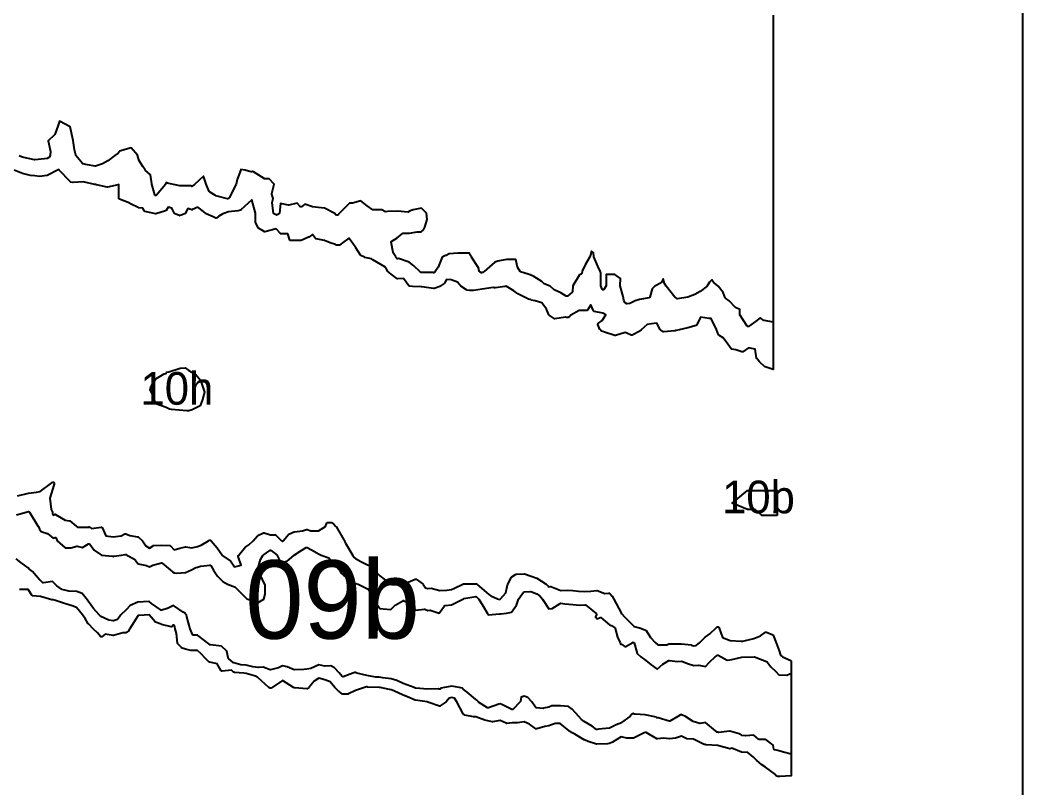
# Model space of a CAD drawing. Header units: millimetres. Extents: x 0 to 500, y 0 to 700.
# Drawn here: x 423.2 to 500, y 314.1 to 372.9 of the extents above; entities that cross this region are included whole.
import ezdxf
from ezdxf.enums import TextEntityAlignment as Align

# ---------------------------------------------------------------- set-up
doc = ezdxf.new("R2010")
doc.units = ezdxf.units.MM
for name, color, linetype in [('CORTE', 1, 'Continuous'), ('GRABADO', 5, 'Continuous'), ('HOJA', 8, 'Continuous')]:
    doc.layers.add(name, color=color, linetype=linetype)

msp = doc.modelspace()

# ---------------------------------------------------------------- linework, layer by layer
at = {"layer": 'CORTE'}
for points in [[(480.871, 373.231), (480.871, 346.163), (480.259, 346.367), (480.251, 346.37), (480.241, 346.376), (480.238, 346.378), (480.234, 346.381), (479.816, 346.767), (479.601, 347.005), (479.598, 347.008), (479.592, 347.016), (479.586, 347.029), (479.583, 347.04), (479.488, 347.726), (478.96, 347.832), (478.533, 347.533), (478.529, 347.531), (478.522, 347.527), (478.513, 347.524), (478.508, 347.523), (478.5, 347.521), (478.492, 347.521), (478.485, 347.521), (478.475, 347.523), (478.47, 347.524), (477.998, 347.677), (477.701, 347.732), (477.696, 347.733), (477.69, 347.735), (477.682, 347.738), (477.673, 347.743), (477.664, 347.75), (477.657, 347.758), (477.391, 348.122), (477.039, 348.606), (476.708, 348.805), (476.702, 348.809), (476.696, 348.814), (476.693, 348.817), (476.689, 348.821), (476.685, 348.827), (476.682, 348.832), (476.68, 348.838), (476.509, 349.248), (476.116, 350.072), (475.96, 350.072), (475.954, 350.072), (475.95, 350.073), (475.282, 350.187), (475.016, 349.595), (475.013, 349.588), (475.006, 349.578), (475.001, 349.572), (474.992, 349.564), (474.98, 349.558), (474.974, 349.555), (474.971, 349.554), (474.332, 349.363), (474.33, 349.362), (473.649, 349.209), (473.649, 349.208), (473.438, 349.164), (473.409, 349.155), (473.406, 349.154), (473.346, 349.14), (473.341, 349.139), (472.463, 349.064), (472.457, 349.064), (472.451, 349.065), (472.445, 349.065), (472.436, 349.068), (472.43, 349.07), (472.425, 349.072), (472.42, 349.075), (472.416, 349.078), (472.233, 349.219), (472.224, 349.225), (472.215, 349.238), (471.939, 349.734), (471.543, 349.678), (471.211, 349.631), (470.745, 349.224), (470.657, 349.13), (470.648, 349.123), (470.642, 349.119), (470.051, 348.805), (470.046, 348.802), (470.039, 348.8), (470.032, 348.798), (470.027, 348.797), (470.021, 348.797), (470.012, 348.797), (470.003, 348.798), (469.997, 348.8), (469.993, 348.801), (469.988, 348.803), (469.654, 348.967), (469.512, 348.998), (468.771, 348.788), (468.768, 348.788), (468.761, 348.786), (468.751, 348.786), (468.743, 348.787), (468.738, 348.788), (468.734, 348.789), (467.948, 349.038), (467.947, 349.038), (467.804, 349.087), (467.722, 349.11), (467.713, 349.114), (467.707, 349.117), (467.701, 349.121), (467.693, 349.128), (467.69, 349.131), (467.602, 349.232), (467.599, 349.236), (467.596, 349.241), (467.593, 349.248), (467.44, 349.633), (467.438, 349.638), (467.436, 349.645), (467.436, 349.657), (467.436, 349.67), (467.44, 349.685), (467.448, 349.698), (467.453, 349.705), (467.458, 349.711), (467.465, 349.717), (467.468, 349.719), (467.772, 349.927), (468.052, 350.36), (467.802, 350.483), (467.144, 350.626), (467.137, 350.627), (467.127, 350.632), (467.121, 350.635), (467.116, 350.638), (467.114, 350.639), (467.106, 350.646), (467.097, 350.657), (467.092, 350.665), (466.889, 351.125), (466.643, 350.732), (466.638, 350.725), (466.628, 350.715), (466.616, 350.707), (466.603, 350.702), (466.596, 350.7), (466.59, 350.699), (466.582, 350.699), (465.994, 350.699), (465.35, 350.331), (465.221, 350.19), (465.213, 350.183), (465.207, 350.179), (465.201, 350.176), (465.193, 350.173), (465.186, 350.171), (465.181, 350.17), (465.055, 350.154), (465.05, 350.154), (465.045, 350.154), (465.036, 350.154), (465.023, 350.158), (464.939, 350.195), (464.131, 350.065), (464.125, 350.065), (464.119, 350.065), (464.114, 350.065), (464.104, 350.066), (464.093, 350.07), (464.084, 350.074), (464.079, 350.077), (463.708, 350.33), (463.703, 350.334), (463.695, 350.341), (463.69, 350.349), (463.687, 350.354), (463.685, 350.359), (463.495, 350.791), (463.149, 351.275), (462.635, 351.429), (462.309, 351.498), (462.304, 351.499), (462.296, 351.502), (462.239, 351.531), (462.126, 351.57), (462.121, 351.572), (461.305, 351.976), (461.3, 351.979), (461.001, 352.19), (460.402, 352.55), (460.395, 352.554), (460.394, 352.555), (460.316, 352.54), (460.314, 352.539), (459.579, 352.441), (459.576, 352.441), (459.494, 352.436), (459.489, 352.435), (459.481, 352.436), (459.413, 352.445), (458.574, 352.319), (457.913, 352.22), (457.907, 352.219), (457.901, 352.219), (457.632, 352.231), (457.629, 352.231), (457.392, 352.261), (457.388, 352.262), (457.383, 352.263), (457.378, 352.265), (457.37, 352.269), (457.365, 352.272), (456.939, 352.553), (456.933, 352.558), (456.929, 352.562), (456.927, 352.564), (456.667, 352.877), (456.182, 353.035), (455.826, 353.068), (455.674, 352.786), (455.672, 352.783), (455.667, 352.777), (455.658, 352.767), (455.652, 352.762), (455.341, 352.549), (455.336, 352.546), (455.331, 352.544), (454.879, 352.385), (454.875, 352.384), (454.868, 352.383), (454.86, 352.382), (454.855, 352.382), (454.85, 352.383), (453.948, 352.514), (453.934, 352.513), (453.927, 352.513), (453.922, 352.514), (453.906, 352.516), (453.231, 352.538), (452.996, 352.56), (452.991, 352.561), (452.983, 352.562), (452.976, 352.565), (452.971, 352.567), (452.965, 352.571), (452.958, 352.576), (452.95, 352.583), (452.946, 352.588), (452.546, 353.142), (452.08, 353.123), (452.074, 353.123), (452.066, 353.124), (452.06, 353.125), (452.053, 353.127), (452.045, 353.13), (452.04, 353.133), (452.035, 353.136), (451.361, 353.666), (451.355, 353.671), (451.35, 353.677), (451.346, 353.682), (451.242, 353.864), (451.103, 354.031), (450.507, 354.389), (450.186, 354.568), (450.183, 354.571), (450.179, 354.574), (450.093, 354.649), (449.569, 354.764), (449.563, 354.766), (449.558, 354.768), (449.264, 354.909), (449.261, 354.91), (449.255, 354.914), (449.247, 354.921), (449.24, 354.929), (449.237, 354.934), (448.884, 355.485), (448.615, 355.905), (448.357, 356.239), (447.857, 355.888), (447.642, 355.708), (447.639, 355.706), (447.635, 355.704), (447.626, 355.699), (447.612, 355.694), (447.604, 355.693), (447.599, 355.693), (447.444, 355.693), (447.438, 355.693), (447.433, 355.694), (447.426, 355.696), (447.418, 355.698), (447.414, 355.7), (447.41, 355.703), (447.318, 355.761), (446.916, 355.876), (446.913, 355.877), (446.908, 355.879), (446.498, 356.068), (445.839, 356.19), (445.835, 356.191), (445.829, 356.193), (445.819, 356.198), (445.809, 356.204), (445.804, 356.209), (445.799, 356.214), (445.576, 356.52), (445.276, 356.314), (445.271, 356.311), (444.697, 356.052), (444.692, 356.05), (444.682, 356.047), (444.675, 356.047), (444.671, 356.046), (443.882, 356.046), (443.878, 356.047), (443.873, 356.047), (443.864, 356.049), (443.855, 356.053), (443.849, 356.055), (443.843, 356.059), (443.836, 356.065), (443.828, 356.073), (443.817, 356.09), (443.684, 356.566), (443.161, 356.566), (443.156, 356.566), (443.15, 356.567), (443.14, 356.569), (443.132, 356.573), (443.128, 356.575), (443.123, 356.578), (443.117, 356.583), (443.112, 356.587), (442.77, 356.942), (441.906, 356.728), (441.899, 356.726), (441.891, 356.726), (441.885, 356.726), (441.878, 356.726), (441.867, 356.728), (441.857, 356.733), (441.851, 356.736), (441.43, 356.997), (441.425, 357.001), (441.419, 357.006), (441.415, 357.011), (441.408, 357.019), (441.215, 357.406), (441.211, 357.412), (441.209, 357.421), (441.207, 357.427), (441.206, 357.437), (441.206, 358.161), (440.928, 359.162), (440.085, 358.404), (440.08, 358.4), (440.073, 358.395), (440.066, 358.392), (440.061, 358.39), (439.872, 358.324), (439.865, 358.322), (439.858, 358.321), (439.126, 358.26), (438.704, 358.103), (438.385, 357.921), (438.231, 357.783), (438.227, 357.78), (438.222, 357.777), (438.216, 357.773), (438.208, 357.77), (438.202, 357.768), (438.196, 357.767), (438.187, 357.766), (438.181, 357.766), (438.174, 357.766), (438.166, 357.768), (438.159, 357.77), (438.154, 357.772), (437.952, 357.863), (437.416, 358.104), (437.412, 358.106), (437.408, 358.109), (437.402, 358.113), (437.209, 358.286), (436.768, 358.618), (436.366, 358.421), (436.36, 358.417), (436.343, 358.413), (436.331, 358.412), (436.32, 358.413), (436.31, 358.415), (436.007, 358.514), (435.817, 358.134), (435.811, 358.125), (435.803, 358.117), (435.799, 358.113), (435.794, 358.109), (435.789, 358.106), (435.783, 358.103), (435.433, 357.963), (435.428, 357.961), (435.419, 357.959), (435.411, 357.957), (435.404, 357.957), (435.398, 357.957), (435.39, 357.959), (435.382, 357.96), (435.378, 357.962), (435.027, 358.102), (435.019, 358.106), (435.013, 358.111), (435.01, 358.113), (435.005, 358.117), (434.999, 358.123), (434.994, 358.131), (434.99, 358.136), (434.788, 358.542), (434.511, 358.618), (434.346, 358.36), (434.343, 358.356), (434.339, 358.351), (434.332, 358.344), (434.325, 358.34), (434.32, 358.337), (434.316, 358.335), (434.31, 358.332), (433.573, 358.111), (433.568, 358.109), (433.558, 358.108), (433.551, 358.108), (433.544, 358.108), (433.538, 358.109), (432.749, 358.267), (432.745, 358.268), (432.738, 358.27), (432.73, 358.274), (432.722, 358.279), (432.715, 358.284), (432.714, 358.286), (432.707, 358.292), (432.703, 358.3), (432.701, 358.302), (432.578, 358.53), (432.222, 358.569), (432.218, 358.57), (432.209, 358.572), (432.2, 358.575), (431.664, 358.84), (431.454, 358.959), (430.781, 359.214), (430.774, 359.218), (430.769, 359.221), (430.76, 359.227), (430.752, 359.236), (430.749, 359.24), (430.746, 359.246), (430.743, 359.251), (430.74, 359.26), (430.737, 359.269), (430.736, 359.278), (430.736, 360.33), (430.735, 360.333), (430.671, 360.321), (429.86, 360.144), (429.855, 360.143), (429.846, 360.142), (429.837, 360.143), (429.832, 360.144), (429.021, 360.321), (428.939, 360.336), (428.935, 360.335), (428.927, 360.334), (428.923, 360.333), (428.914, 360.333), (428.908, 360.334), (428.891, 360.337), (427.987, 360.544), (427.219, 360.5), (427.215, 360.5), (427.21, 360.5), (427.055, 360.521), (427.051, 360.522), (427.045, 360.523), (427.034, 360.527), (427.023, 360.534), (427.018, 360.538), (427.014, 360.542), (426.159, 361.454), (426.154, 361.459), (426.148, 361.469), (426.145, 361.474), (426.143, 361.478), (426.14, 361.485), (426.139, 361.484), (426.133, 361.482), (426.028, 361.438), (425.245, 361.042), (425.24, 361.04), (425.232, 361.038), (425.224, 361.037), (424.683, 360.968), (424.674, 360.967), (424.28, 361.009), (423.954, 361.043), (423.949, 361.043), (423.34, 361.182), (423.335, 361.184), (422.706, 361.436)], [(422.961, 336.493), (423.799, 336.694), (423.802, 336.695), (424.414, 336.783), (424.712, 336.843), (425.588, 337.5), (425.606, 337.516), (425.609, 337.519), (425.629, 337.533), (425.638, 337.538), (425.647, 337.541), (425.653, 337.543), (425.662, 337.544), (425.67, 337.545), (425.678, 337.544), (425.684, 337.543), (425.707, 337.538), (425.711, 337.537), (425.717, 337.535), (425.724, 337.531), (425.735, 337.525), (425.742, 337.518), (425.749, 337.511), (425.756, 337.498), (425.76, 337.489), (425.761, 337.484), (425.768, 337.457), (425.769, 337.453), (425.769, 337.447), (425.769, 337.437), (425.768, 337.429), (425.763, 337.403), (425.743, 337.308), (425.743, 337.305), (425.451, 336.324), (425.554, 335.464), (425.638, 335.242), (425.639, 335.239), (425.64, 335.233), (425.641, 335.227), (425.648, 335.126), (425.702, 335.018), (425.811, 335.076), (425.82, 335.081), (425.829, 335.083), (425.836, 335.084), (425.843, 335.084), (425.848, 335.084), (425.856, 335.083), (425.864, 335.082), (425.871, 335.079), (425.877, 335.076), (425.881, 335.074), (426.621, 334.63), (426.945, 334.585), (426.95, 334.585), (426.955, 334.583), (426.962, 334.581), (426.97, 334.576), (426.978, 334.571), (427.458, 334.164), (427.55, 334.087), (428.356, 334.087), (428.426, 334.111), (428.43, 334.113), (428.438, 334.114), (428.446, 334.115), (428.453, 334.115), (428.461, 334.114), (428.468, 334.112), (428.476, 334.11), (428.484, 334.106), (428.49, 334.102), (428.494, 334.099), (428.638, 333.984), (429.363, 334.109), (429.369, 334.11), (429.378, 334.11), (429.384, 334.11), (429.391, 334.108), (429.399, 334.106), (429.408, 334.103), (429.416, 334.098), (429.423, 334.093), (429.433, 334.084), (429.441, 334.071), (429.729, 333.428), (430.301, 333.352), (430.902, 333.432), (431.191, 333.581), (431.197, 333.584), (431.207, 333.587), (431.215, 333.589), (431.223, 333.59), (431.227, 333.59), (431.235, 333.59), (431.243, 333.589), (431.249, 333.587), (431.254, 333.585), (431.567, 333.451), (432.167, 333.367), (432.172, 333.366), (432.18, 333.363), (432.188, 333.36), (432.193, 333.357), (432.197, 333.354), (432.202, 333.351), (432.53, 333.05), (432.535, 333.045), (432.538, 333.04), (432.806, 332.66), (433.078, 332.497), (433.349, 332.68), (433.355, 332.685), (433.366, 332.69), (433.37, 332.691), (433.376, 332.693), (433.384, 332.694), (433.389, 332.695), (434.005, 332.725), (434.008, 332.725), (434.625, 332.695), (434.63, 332.694), (434.638, 332.693), (434.644, 332.691), (434.651, 332.688), (434.657, 332.685), (434.666, 332.68), (434.674, 332.672), (434.958, 332.357), (435.402, 332.481), (435.841, 332.602), (435.847, 332.603), (435.853, 332.604), (435.859, 332.604), (435.864, 332.604), (435.87, 332.604), (436.325, 332.52), (436.764, 332.607), (437.04, 332.718), (437.609, 333.059), (437.67, 333.101), (437.675, 333.104), (437.681, 333.107), (437.688, 333.11), (437.698, 333.113), (437.705, 333.113), (437.709, 333.114), (437.717, 333.114), (437.725, 333.113), (437.731, 333.111), (437.741, 333.108), (437.751, 333.103), (437.755, 333.1), (437.763, 333.095), (437.771, 333.085), (437.803, 333.042), (438.25, 332.505), (438.672, 331.931), (438.674, 331.929), (438.693, 331.899), (439.263, 331.531), (439.267, 331.527), (439.27, 331.525), (439.277, 331.518), (439.597, 331.049), (440.097, 331.183), (439.876, 331.863), (439.875, 331.87), (439.873, 331.879), (439.873, 331.889), (439.875, 331.902), (439.88, 331.916), (439.886, 331.926), (439.89, 331.931), (440.435, 332.585), (440.437, 332.587), (440.444, 332.594), (440.452, 332.599), (440.701, 332.749), (441.013, 333.048), (441.363, 333.436), (441.371, 333.444), (441.379, 333.449), (441.383, 333.451), (441.824, 333.655), (441.835, 333.659), (441.844, 333.66), (441.851, 333.66), (441.858, 333.66), (441.866, 333.659), (441.873, 333.657), (442.355, 333.513), (442.713, 333.513), (442.719, 333.513), (442.727, 333.511), (442.734, 333.51), (442.743, 333.507), (442.751, 333.502), (442.754, 333.5), (442.758, 333.497), (442.764, 333.492), (443.196, 333.053), (443.266, 333.004), (443.321, 333.049), (443.726, 333.535), (443.73, 333.541), (443.74, 333.549), (443.748, 333.555), (443.754, 333.558), (444.168, 333.74), (444.171, 333.742), (444.179, 333.744), (444.186, 333.745), (444.808, 333.824), (445.1, 333.926), (445.106, 333.928), (445.112, 333.929), (445.119, 333.93), (445.127, 333.93), (445.134, 333.929), (445.14, 333.928), (445.146, 333.926), (445.433, 333.826), (446.027, 333.826), (446.552, 334.159), (446.675, 334.424), (446.68, 334.433), (446.684, 334.438), (446.689, 334.443), (446.695, 334.448), (446.701, 334.453), (446.706, 334.455), (446.71, 334.457), (446.72, 334.461), (446.728, 334.463), (446.734, 334.464), (446.74, 334.464), (446.977, 334.464), (446.983, 334.464), (446.992, 334.462), (446.998, 334.46), (447.005, 334.458), (447.012, 334.455), (447.016, 334.452), (447.168, 334.348), (447.173, 334.344), (447.357, 334.16), (447.361, 334.156), (447.367, 334.148), (447.958, 333.134), (447.992, 333.111), (447.996, 333.108), (448.003, 333.102), (448.01, 333.092), (448.013, 333.088), (448.017, 333.079), (448.02, 333.07), (448.021, 333.065), (448.023, 333.055), (448.023, 333.05), (448.023, 333.014), (448.093, 332.882), (448.663, 331.924), (448.756, 331.781), (448.87, 331.69), (449.264, 331.47), (449.781, 331.204), (450.022, 331.142), (450.027, 331.141), (450.034, 331.137), (450.042, 331.133), (450.048, 331.129), (450.053, 331.124), (450.06, 331.118), (450.279, 330.822), (450.73, 330.379), (451.063, 330.124), (451.587, 329.725), (451.625, 329.706), (452.496, 329.706), (452.512, 329.712), (452.519, 329.713), (452.524, 329.714), (452.53, 329.715), (452.534, 329.715), (452.534, 329.715), (452.537, 329.717), (452.543, 329.722), (452.551, 329.727), (453.43, 330.111), (453.436, 330.113), (453.446, 330.116), (453.453, 330.117), (453.46, 330.117), (453.467, 330.117), (453.475, 330.116), (453.483, 330.113), (453.49, 330.111), (453.496, 330.108), (453.501, 330.105), (454.043, 329.72), (454.051, 329.714), (454.058, 329.705), (454.216, 329.46), (454.396, 329.4), (454.65, 329.417), (454.656, 329.417), (454.662, 329.416), (454.668, 329.415), (455.32, 329.252), (455.853, 329.279), (456.219, 329.314), (456.457, 329.428), (457.08, 329.727), (457.127, 329.755), (457.133, 329.759), (457.143, 329.762), (457.148, 329.764), (457.157, 329.766), (457.164, 329.766), (458.068, 329.766), (458.074, 329.766), (458.08, 329.765), (458.101, 329.76), (458.118, 329.76), (458.122, 329.759), (458.133, 329.757), (458.145, 329.752), (458.151, 329.749), (458.156, 329.745), (458.162, 329.741), (458.188, 329.716), (459.065, 328.945), (459.23, 328.826), (459.743, 328.62), (459.928, 328.569), (459.972, 328.604), (460.39, 329.078), (460.514, 329.674), (460.515, 329.677), (460.518, 329.689), (460.806, 330.257), (460.81, 330.263), (460.816, 330.272), (460.825, 330.279), (460.829, 330.282), (461.131, 330.474), (461.136, 330.477), (461.146, 330.482), (461.153, 330.484), (461.16, 330.485), (461.166, 330.486), (461.795, 330.516), (461.801, 330.516), (461.808, 330.515), (461.815, 330.514), (461.819, 330.513), (462.329, 330.341), (462.749, 330.2), (462.752, 330.199), (462.758, 330.196), (462.764, 330.193), (463.463, 329.723), (463.464, 329.722), (463.608, 329.617), (463.611, 329.615), (463.617, 329.61), (463.68, 329.538), (463.796, 329.553), (463.8, 329.553), (463.806, 329.553), (463.816, 329.552), (463.823, 329.55), (463.827, 329.549), (464.589, 329.254), (465.118, 329.274), (465.122, 329.274), (465.509, 329.241), (465.953, 329.203), (466.429, 329.162), (466.904, 329.203), (467.348, 329.258), (467.353, 329.258), (467.361, 329.258), (467.369, 329.257), (467.377, 329.255), (467.382, 329.254), (467.972, 329.009), (468.274, 329.052), (468.279, 329.052), (468.286, 329.052), (468.292, 329.051), (468.301, 329.05), (468.308, 329.047), (468.314, 329.045), (468.322, 329.04), (468.326, 329.038), (468.332, 329.033), (468.338, 329.027), (468.522, 328.819), (468.524, 328.816), (468.529, 328.81), (468.651, 328.585), (469.212, 327.549), (469.215, 327.544), (469.222, 327.526), (469.225, 327.49), (469.226, 327.489), (469.229, 327.488), (469.233, 327.486), (469.251, 327.474), (469.256, 327.47), (469.261, 327.465), (469.473, 327.237), (470.183, 326.527), (470.241, 326.486), (470.628, 326.399), (470.634, 326.397), (471.09, 326.215), (471.095, 326.213), (471.102, 326.208), (471.109, 326.203), (471.118, 326.194), (471.123, 326.188), (471.454, 325.659), (471.813, 325.267), (472.016, 325.08), (472.72, 325.08), (472.878, 325.162), (472.883, 325.164), (472.892, 325.168), (472.901, 325.17), (472.909, 325.171), (472.913, 325.171), (472.918, 325.171), (473.026, 325.159), (473.841, 325.159), (473.845, 325.159), (474.597, 325.073), (474.603, 325.072), (474.609, 325.071), (474.776, 325.015), (474.953, 325.027), (475.231, 325.27), (475.641, 325.663), (475.645, 325.667), (476.018, 325.936), (476.494, 326.379), (476.567, 326.455), (476.57, 326.458), (476.574, 326.461), (476.581, 326.466), (476.589, 326.47), (476.595, 326.472), (476.603, 326.475), (476.61, 326.476), (476.615, 326.476), (476.623, 326.476), (476.632, 326.475), (476.64, 326.473), (476.644, 326.472), (476.65, 326.47), (476.659, 326.465), (476.666, 326.459), (476.671, 326.455), (476.679, 326.447), (476.687, 326.433), (476.716, 326.352), (476.993, 325.651), (477.562, 325.423), (478.404, 325.375), (478.472, 325.371), (478.532, 325.375), (479.376, 325.577), (479.881, 325.771), (480.284, 326.048), (480.289, 326.05), (480.294, 326.053), (480.302, 326.056), (480.308, 326.058), (480.315, 326.059), (480.324, 326.059), (480.33, 326.059), (480.339, 326.058), (480.347, 326.056), (480.351, 326.054), (480.837, 325.86), (480.846, 325.855), (480.859, 325.845), (480.868, 325.833), (480.873, 325.824), (481.1, 325.251), (481.101, 325.249), (481.316, 324.636), (481.316, 324.636), (481.432, 324.289), (481.589, 324.167), (482.21, 323.874), (482.212, 323.873), (482.221, 323.868), (482.231, 323.859), (482.237, 323.852), (482.242, 323.844), (482.247, 323.834), (482.251, 323.821), (482.252, 323.811), (482.252, 323.807), (482.252, 321.169), (482.252, 318.169), (482.252, 315.663), (482.252, 315.053), (481.365, 315), (481.249, 315), (481.243, 315), (481.234, 315.002), (481.227, 315.004), (481.137, 315.035), (481.131, 315.037), (481.119, 315.043), (481.109, 315.053), (481.105, 315.058), (481.029, 315.156), (480.282, 315.726), (479.99, 315.901), (479.984, 315.905), (479.584, 316.259), (479.583, 316.259), (479.348, 316.479), (478.934, 316.837), (478.466, 316.856), (478.461, 316.857), (478.452, 316.858), (478.445, 316.861), (477.703, 317.158), (477.56, 317.127), (477.553, 317.126), (477.545, 317.126), (477.537, 317.126), (477.531, 317.127), (477.365, 317.162), (477.362, 317.163), (476.707, 317.36), (476.611, 317.376), (475.735, 317.414), (475.73, 317.414), (475.722, 317.416), (475.715, 317.418), (475.71, 317.42), (475.705, 317.422), (475.696, 317.427), (475.687, 317.435), (475.68, 317.442), (475.663, 317.467), (475.638, 317.457), (475.634, 317.456), (475.626, 317.454), (475.617, 317.453), (475.611, 317.453), (475.603, 317.454), (475.595, 317.455), (475.589, 317.457), (475.583, 317.459), (474.748, 317.853), (474.266, 317.874), (474.259, 317.874), (474.253, 317.876), (474.248, 317.877), (474.24, 317.879), (474.235, 317.882), (473.834, 318.099), (473.387, 317.938), (473.384, 317.937), (473.374, 317.934), (473.368, 317.934), (472.92, 317.889), (472.913, 317.888), (472.907, 317.889), (472.467, 317.933), (471.994, 317.874), (471.99, 317.874), (471.984, 317.874), (471.977, 317.874), (471.969, 317.876), (471.96, 317.879), (471.956, 317.88), (471.952, 317.882), (471.131, 318.358), (471.066, 318.367), (470.978, 318.342), (470.167, 317.944), (470.162, 317.942), (470.155, 317.94), (470.147, 317.938), (470.139, 317.937), (470.136, 317.937), (469.651, 317.937), (469.645, 317.937), (469.638, 317.938), (469.22, 318.031), (468.546, 317.641), (468.313, 317.525), (468.31, 317.523), (468.304, 317.521), (468.296, 317.519), (468.29, 317.518), (468.165, 317.506), (468.163, 317.506), (467.357, 317.467), (467.353, 317.467), (467.345, 317.467), (467.336, 317.469), (467.332, 317.471), (466.677, 317.691), (466.399, 317.802), (466.393, 317.805), (465.662, 318.244), (465.47, 318.349), (465.392, 318.382), (465.388, 318.385), (465.383, 318.387), (465.244, 318.484), (465.241, 318.486), (464.549, 319.057), (464.153, 319.057), (463.674, 318.882), (463.668, 318.88), (463.663, 318.879), (463.365, 318.832), (462.742, 318.655), (462.736, 318.653), (462.729, 318.652), (462.723, 318.652), (462.715, 318.653), (462.708, 318.654), (462.701, 318.656), (462.693, 318.659), (462.689, 318.661), (462.685, 318.663), (462.194, 318.999), (461.787, 319.183), (461.279, 319.107), (461.273, 319.106), (460.874, 319.106), (460.447, 319.068), (460.441, 319.068), (460.434, 319.068), (460.427, 319.069), (460.419, 319.072), (460.413, 319.074), (459.935, 319.297), (459.364, 319.183), (459.357, 319.182), (459.35, 319.182), (459.342, 319.182), (459.336, 319.183), (459.001, 319.26), (458.775, 319.313), (458.771, 319.314), (458.074, 319.558), (457.914, 319.582), (457.913, 319.582), (457.246, 319.696), (457.241, 319.697), (457.231, 319.7), (457.224, 319.704), (457.217, 319.708), (457.212, 319.712), (457.115, 319.795), (457.107, 319.803), (457.101, 319.812), (456.614, 320.731), (456.447, 321.006), (456.239, 321.044), (456.027, 321.005), (455.815, 320.722), (455.81, 320.716), (455.802, 320.709), (455.799, 320.707), (455.353, 320.401), (455.347, 320.398), (455.339, 320.394), (455.33, 320.391), (455.323, 320.39), (455.316, 320.39), (455.307, 320.39), (455.3, 320.391), (455.296, 320.391), (455.291, 320.393), (454.402, 320.698), (454.399, 320.699), (454.393, 320.701), (454.379, 320.71), (454.362, 320.712), (454.36, 320.712), (453.448, 320.853), (453.44, 320.855), (453.432, 320.858), (452.847, 321.107), (452.509, 321.234), (452.506, 321.235), (451.788, 321.558), (451.587, 321.638), (451.473, 321.657), (451.471, 321.657), (450.751, 321.806), (450.674, 321.819), (449.789, 321.848), (449.783, 321.848), (449.742, 321.856), (449.74, 321.856), (449.708, 321.864), (449.559, 321.81), (449.558, 321.81), (448.857, 321.58), (448.337, 321.325), (448.332, 321.323), (448.326, 321.321), (448.317, 321.319), (448.311, 321.319), (447.903, 321.302), (447.898, 321.302), (447.89, 321.303), (447.882, 321.305), (447.877, 321.307), (447.871, 321.309), (447.861, 321.314), (447.599, 321.513), (447.596, 321.516), (447.276, 321.828), (446.93, 322.243), (446.518, 322.401), (446.06, 322.544), (445.691, 322.314), (445.314, 321.835), (445.309, 321.828), (445.3, 321.82), (445.165, 321.723), (445.161, 321.72), (445.153, 321.716), (445.141, 321.712), (445.131, 321.711), (445.126, 321.71), (445.12, 321.71), (444.206, 321.783), (444.201, 321.784), (444.183, 321.788), (444.181, 321.788), (444.166, 321.792), (444.159, 321.794), (444.152, 321.797), (444.149, 321.798), (444.123, 321.813), (444.121, 321.814), (443.272, 322.344), (442.486, 321.816), (442.419, 321.775), (442.414, 321.772), (442.403, 321.768), (442.398, 321.766), (442.391, 321.764), (442.385, 321.764), (442.349, 321.76), (442.344, 321.76), (442.338, 321.76), (442.329, 321.762), (442.32, 321.764), (442.316, 321.766), (442.286, 321.777), (442.284, 321.779), (442.277, 321.782), (442.268, 321.789), (442.231, 321.824), (441.374, 322.587), (441.192, 322.686), (440.476, 322.9), (440.317, 322.916), (439.602, 322.972), (439.595, 322.973), (439.543, 322.987), (439.537, 322.989), (439.53, 322.993), (439.524, 322.996), (439.519, 323), (439.352, 323.14), (438.644, 323.064), (438.638, 323.063), (438.631, 323.064), (438.625, 323.064), (438.617, 323.066), (438.608, 323.069), (438.601, 323.073), (438.594, 323.078), (438.588, 323.082), (438.586, 323.085), (438.579, 323.092), (438.251, 323.628), (437.694, 323.75), (437.689, 323.751), (437.685, 323.752), (437.674, 323.757), (437.665, 323.764), (437.661, 323.767), (437.373, 324.05), (437.029, 324.404), (436.756, 324.657), (436.26, 324.657), (436.257, 324.657), (436.249, 324.657), (436.243, 324.659), (435.841, 324.763), (435.577, 324.83), (435.567, 324.834), (435.556, 324.84), (435.549, 324.846), (435.545, 324.85), (435.249, 325.165), (435.242, 325.175), (435.238, 325.184), (435.236, 325.189), (435.233, 325.199), (435.232, 325.205), (435.154, 325.957), (435.048, 326.307), (435.01, 326.474), (434.922, 326.615), (434.809, 326.491), (434.805, 326.486), (434.792, 326.476), (434.78, 326.471), (434.772, 326.468), (434.764, 326.467), (434.757, 326.466), (434.75, 326.466), (434.741, 326.467), (433.985, 326.655), (433.981, 326.656), (433.527, 326.825), (433.522, 326.827), (433.514, 326.832), (433.505, 326.838), (433.499, 326.845), (433.053, 327.379), (432.662, 327.363), (432.201, 327.334), (431.537, 326.288), (431.439, 326.112), (431.436, 326.108), (431.431, 326.1), (431.424, 326.094), (431.418, 326.089), (431.413, 326.086), (431.409, 326.083), (431.258, 326.011), (431.253, 326.009), (431.246, 326.006), (431.238, 326.005), (431.233, 326.004), (431.025, 325.994), (430.319, 325.803), (430.313, 325.802), (430.305, 325.801), (430.298, 325.801), (430.292, 325.802), (429.686, 325.895), (429.417, 325.705), (429.412, 325.702), (429.401, 325.696), (429.39, 325.693), (429.382, 325.692), (429.376, 325.692), (429.37, 325.692), (429.361, 325.693), (429.353, 325.695), (429.346, 325.698), (429.34, 325.7), (429.333, 325.705), (429.327, 325.709), (429.324, 325.712), (429.319, 325.716), (429.087, 325.995), (428.794, 326.273), (428.392, 326.699), (428.389, 326.702), (428.386, 326.706), (428.141, 327.104), (427.945, 327.392), (427.477, 327.953), (427.161, 328.074), (426.573, 328.258), (425.874, 328.477), (425.687, 328.523), (425.682, 328.525), (425.677, 328.527), (425.67, 328.53), (425.665, 328.534), (425.649, 328.545), (425.618, 328.542), (425.614, 328.542), (425.607, 328.542), (425.597, 328.543), (424.729, 328.778), (424.117, 328.85), (424.112, 328.851), (424.107, 328.852), (424.1, 328.854), (424.09, 328.859), (424.082, 328.865), (424.073, 328.873), (424.068, 328.88), (423.776, 329.323), (423.108, 329.323)]]:
    msp.add_lwpolyline(points, dxfattribs=at)
for points in [[(436.961, 343.384), (436.353, 343.098), (436.094, 343), (435.95, 343), (434.757, 343.109), (434.614, 343.134), (434.345, 343.276), (433.552, 343.54), (433.288, 344.333), (433.14, 344.615), (433.182, 344.84), (433.558, 345.471), (434.189, 345.847), (434.348, 345.877), (434.384, 345.965), (434.561, 346.005), (435.426, 346.282), (435.814, 346.312), (436.099, 346.109), (436.593, 345.812), (436.983, 345.37), (437.279, 344.451), (437.228, 344.251), (437.138, 343.888), (436.961, 343.384)], [(481.158, 335), (480.006, 335), (479.484, 335.439), (478.907, 335.439), (477.73, 335.927), (478.895, 336.898), (481.158, 336.898), (481.158, 335)]]:
    msp.add_lwpolyline(points, close=True, dxfattribs=at)
at = {"layer": 'GRABADO'}
for points in [[(480.871, 373.324), (480.871, 349.801), (480.186, 349.918), (480.181, 349.919), (480.174, 349.922), (480.167, 349.925), (480.161, 349.928), (480.157, 349.931), (479.871, 350.145), (479.517, 349.852), (478.984, 349.479), (478.98, 349.477), (478.976, 349.475), (478.968, 349.471), (478.958, 349.468), (478.951, 349.468), (478.944, 349.467), (478.936, 349.467), (478.929, 349.468), (478.922, 349.47), (478.916, 349.472), (478.909, 349.475), (478.9, 349.48), (478.89, 349.489), (478.883, 349.496), (478.314, 350.35), (478.311, 350.356), (478.309, 350.361), (478.307, 350.366), (478.304, 350.376), (478.303, 350.385), (478.303, 350.774), (477.985, 350.913), (477.981, 350.915), (477.973, 350.919), (477.964, 350.927), (477.489, 351.445), (477.21, 351.642), (477.206, 351.645), (477.199, 351.652), (477.192, 351.663), (477.189, 351.669), (477.025, 352.063), (476.652, 352.56), (476.331, 352.817), (476.328, 352.82), (476.324, 352.824), (476.156, 353.042), (475.977, 352.863), (475.814, 352.579), (475.81, 352.57), (475.797, 352.557), (475.28, 352.154), (475.275, 352.15), (474.861, 351.927), (474.856, 351.925), (474.336, 351.726), (474.331, 351.725), (474.325, 351.724), (473.532, 351.594), (473.527, 351.593), (473.521, 351.593), (473.512, 351.594), (473.506, 351.595), (473.501, 351.597), (473.495, 351.599), (473.488, 351.602), (473.483, 351.605), (473.341, 351.704), (473.337, 351.707), (473.329, 351.715), (473.326, 351.719), (472.672, 352.569), (472.545, 352.75), (472.54, 352.757), (472.536, 352.767), (472.438, 353.119), (472.3, 352.842), (472.297, 352.838), (472.291, 352.829), (472.281, 352.821), (472.276, 352.817), (472.272, 352.815), (471.791, 352.552), (471.599, 352.36), (471.409, 351.716), (471.407, 351.708), (471.399, 351.694), (471.393, 351.686), (471.39, 351.683), (471.385, 351.678), (471.377, 351.673), (471.37, 351.668), (471.365, 351.666), (471.358, 351.663), (471.35, 351.662), (470.623, 351.531), (470.291, 351.431), (469.885, 351.228), (469.881, 351.226), (469.871, 351.223), (469.863, 351.221), (469.859, 351.221), (469.683, 351.208), (469.677, 351.207), (469.67, 351.208), (469.664, 351.209), (469.658, 351.211), (469.651, 351.213), (469.646, 351.215), (469.518, 351.282), (469.512, 351.286), (469.502, 351.293), (469.498, 351.297), (469.494, 351.302), (469.49, 351.308), (469.486, 351.315), (469.415, 351.474), (469.411, 351.485), (469.41, 351.493), (469.381, 351.756), (469.137, 352.594), (469.135, 352.6), (469.134, 352.609), (469.134, 352.615), (469.157, 353.152), (468.729, 353.451), (468.067, 353.451), (468.067, 352.608), (468.066, 352.596), (468.061, 352.581), (467.891, 352.309), (467.886, 352.301), (467.878, 352.293), (467.874, 352.289), (467.87, 352.286), (467.864, 352.283), (467.858, 352.28), (467.85, 352.276), (467.841, 352.274), (467.835, 352.273), (467.829, 352.273), (467.821, 352.273), (467.81, 352.274), (467.8, 352.277), (467.792, 352.281), (467.782, 352.287), (467.776, 352.293), (467.767, 352.301), (467.761, 352.311), (467.758, 352.316), (467.651, 352.587), (467.648, 352.598), (467.647, 352.611), (467.647, 353.588), (467.614, 353.698), (467.429, 354.087), (467.428, 354.088), (467.127, 354.81), (467.126, 354.814), (467.124, 354.82), (467.085, 355.105), (466.939, 355.236), (466.86, 354.964), (466.86, 354.962), (466.81, 354.814), (466.808, 354.807), (466.458, 354.191), (466.239, 353.699), (466.191, 353.526), (466.187, 353.516), (466.182, 353.508), (466.177, 353.501), (466.172, 353.496), (466.169, 353.492), (466.161, 353.486), (466.027, 353.417), (465.519, 352.59), (465.5, 352.159), (465.5, 352.149), (465.494, 352.131), (465.487, 352.118), (465.481, 352.11), (465.477, 352.106), (465.473, 352.103), (465.092, 351.798), (465.087, 351.795), (465.083, 351.792), (465.077, 351.789), (465.067, 351.786), (465.06, 351.784), (465.053, 351.783), (465.045, 351.783), (465.037, 351.784), (465.028, 351.786), (465.017, 351.79), (465.01, 351.794), (464.593, 352.044), (464.088, 352.277), (464.083, 352.279), (464.075, 352.284), (464.07, 352.288), (463.789, 352.549), (463.326, 352.734), (463.32, 352.736), (463.308, 352.743), (463.301, 352.75), (463.146, 352.918), (462.525, 353.308), (462.242, 353.435), (462.101, 353.478), (461.515, 353.654), (461.51, 353.655), (461.502, 353.659), (461.497, 353.663), (461.494, 353.665), (461.483, 353.673), (461.476, 353.683), (461.277, 354.002), (461.272, 354.011), (461.269, 354.022), (461.156, 354.612), (460.424, 354.612), (459.76, 354.463), (459.527, 354.388), (458.711, 353.669), (458.659, 353.62), (458.654, 353.615), (458.644, 353.609), (458.638, 353.606), (458.633, 353.603), (458.625, 353.601), (458.619, 353.6), (458.575, 353.593), (458.517, 353.583), (458.512, 353.583), (458.505, 353.582), (458.496, 353.583), (458.489, 353.585), (458.484, 353.586), (458.478, 353.588), (458.471, 353.592), (458.466, 353.595), (458.365, 353.665), (458.361, 353.669), (458.355, 353.674), (458.351, 353.679), (458.347, 353.685), (458.34, 353.698), (458.338, 353.707), (458.28, 353.951), (457.739, 354.791), (457.737, 354.794), (457.67, 354.919), (457.669, 354.921), (457.589, 355.091), (456.714, 355.091), (456.027, 355.027), (455.819, 354.908), (455.815, 354.905), (455.807, 354.902), (455.801, 354.901), (455.795, 354.9), (455.789, 354.899), (455.697, 354.894), (455.514, 354.785), (455.192, 354.011), (455.189, 354.006), (455.187, 354.004), (454.975, 353.686), (454.957, 353.652), (454.954, 353.646), (454.947, 353.637), (454.939, 353.629), (454.898, 353.601), (454.895, 353.599), (454.888, 353.595), (454.88, 353.592), (454.873, 353.59), (454.865, 353.589), (454.859, 353.589), (454.853, 353.589), (454.845, 353.59), (454.838, 353.591), (454.806, 353.6), (453.929, 353.6), (453.923, 353.601), (453.917, 353.602), (453.911, 353.603), (453.904, 353.606), (453.898, 353.608), (453.893, 353.611), (453.814, 353.662), (453.812, 353.663), (453.807, 353.667), (453.327, 354.115), (452.969, 354.409), (452.147, 354.669), (452.085, 354.663), (452.079, 354.663), (452.072, 354.663), (452.065, 354.664), (452.054, 354.667), (452.047, 354.67), (452.045, 354.671), (452.041, 354.673), (452.034, 354.677), (452.027, 354.684), (452.022, 354.689), (452.017, 354.695), (451.983, 354.753), (451.952, 354.791), (451.949, 354.795), (451.75, 355.115), (451.744, 355.122), (451.74, 355.135), (451.738, 355.14), (451.606, 355.937), (451.605, 355.943), (451.605, 355.958), (451.609, 355.97), (451.61, 355.975), (451.614, 355.983), (451.622, 355.997), (451.63, 356.004), (451.636, 356.009), (451.644, 356.013), (452.035, 356.227), (452.464, 356.601), (452.469, 356.604), (452.475, 356.608), (452.48, 356.611), (452.486, 356.613), (452.494, 356.615), (452.502, 356.616), (452.508, 356.617), (452.998, 356.617), (453.581, 356.727), (453.588, 356.728), (453.904, 356.728), (454.072, 356.866), (454.18, 357.087), (454.348, 357.659), (454.308, 358.138), (453.907, 358.539), (453.288, 358.415), (453.041, 358.33), (452.934, 358.248), (452.927, 358.244), (452.918, 358.239), (452.909, 358.236), (452.902, 358.235), (452.897, 358.234), (452.892, 358.234), (452.885, 358.234), (452.077, 358.312), (451.306, 358.275), (451.156, 358.261), (451.15, 358.261), (451.143, 358.261), (451.132, 358.264), (451.122, 358.267), (451.117, 358.27), (450.878, 358.402), (450.224, 358.402), (450.217, 358.403), (450.21, 358.404), (450.204, 358.405), (450.198, 358.407), (450.19, 358.411), (450.184, 358.415), (449.753, 358.71), (449.282, 359.102), (448.63, 358.922), (448.625, 358.921), (448.622, 358.92), (448.406, 358.903), (447.597, 358.126), (447.571, 358.073), (447.568, 358.066), (447.562, 358.058), (447.558, 358.053), (447.553, 358.048), (447.549, 358.044), (447.488, 358.002), (447.483, 357.999), (447.477, 357.996), (447.471, 357.993), (447.464, 357.991), (447.456, 357.99), (447.448, 357.989), (447.44, 357.99), (447.433, 357.991), (447.426, 357.992), (447.42, 357.994), (447.349, 358.023), (447.346, 358.025), (447.338, 358.029), (447.33, 358.035), (447.325, 358.04), (447.265, 358.112), (446.497, 358.522), (445.994, 358.589), (445.584, 358.643), (445.577, 358.644), (444.977, 358.845), (444.711, 358.645), (444.707, 358.642), (444.701, 358.639), (444.693, 358.636), (444.687, 358.634), (444.679, 358.632), (444.67, 358.632), (444.664, 358.632), (444.654, 358.633), (444.642, 358.636), (444.632, 358.64), (444.627, 358.643), (444.618, 358.65), (444.612, 358.657), (444.4, 358.911), (443.758, 358.757), (443.752, 358.755), (443.744, 358.755), (443.739, 358.755), (443.731, 358.755), (443.725, 358.757), (443.12, 358.902), (443.032, 358.162), (443.031, 358.157), (443.028, 358.145), (443.022, 358.133), (443.015, 358.123), (443.008, 358.116), (443.004, 358.113), (443, 358.11), (442.855, 358.02), (442.85, 358.016), (442.842, 358.013), (442.836, 358.011), (442.827, 358.009), (442.82, 358.008), (442.814, 358.008), (442.806, 358.008), (442.801, 358.009), (442.792, 358.011), (442.782, 358.016), (442.614, 358.105), (442.61, 358.107), (442.601, 358.113), (442.594, 358.12), (442.588, 358.127), (442.583, 358.136), (442.578, 358.146), (442.576, 358.156), (442.466, 358.948), (442.466, 358.963), (442.468, 358.973), (442.554, 359.281), (442.449, 359.611), (442.446, 359.617), (442.444, 359.632), (442.444, 359.643), (442.446, 359.652), (442.626, 360.374), (442.246, 360.788), (441.886, 360.788), (441.881, 360.788), (441.877, 360.789), (441.869, 360.79), (441.859, 360.794), (441.852, 360.798), (441.036, 361.31), (440.959, 361.336), (440.884, 361.317), (440.879, 361.316), (440.87, 361.315), (440.861, 361.315), (440.852, 361.316), (440.847, 361.317), (440.414, 361.433), (440.073, 361.484), (440.066, 361.473), (439.804, 360.738), (439.71, 360.37), (439.707, 360.363), (439.174, 359.312), (439.169, 359.304), (439.16, 359.294), (439.15, 359.287), (439.145, 359.284), (439.141, 359.282), (439.098, 359.264), (439.09, 359.26), (439.081, 359.259), (439.08, 359.258), (439.074, 359.258), (439.063, 359.258), (439.056, 359.258), (439.052, 359.259), (438.163, 359.482), (438.158, 359.483), (438.149, 359.487), (438.143, 359.491), (437.686, 359.788), (437.682, 359.79), (437.677, 359.795), (437.67, 359.802), (437.664, 359.811), (437.661, 359.818), (437.413, 360.367), (437.411, 360.371), (437.221, 360.981), (436.535, 360.341), (436.533, 360.339), (436.527, 360.334), (436.431, 360.272), (436.381, 360.222), (436.377, 360.219), (436.374, 360.217), (436.368, 360.213), (436.359, 360.208), (436.352, 360.206), (436.346, 360.204), (436.338, 360.203), (436.331, 360.203), (436.324, 360.203), (436.315, 360.204), (436.306, 360.207), (436.301, 360.209), (436.295, 360.212), (436.245, 360.244), (435.402, 360.244), (435.397, 360.244), (435.392, 360.245), (435.033, 360.321), (434.555, 360.429), (434.463, 360.442), (434.458, 360.443), (434.453, 360.445), (434.448, 360.447), (434.349, 360.496), (434.304, 360.371), (434.301, 360.362), (434.293, 360.35), (433.607, 359.526), (433.602, 359.521), (433.594, 359.515), (433.585, 359.51), (433.573, 359.505), (433.563, 359.503), (433.558, 359.502), (433.551, 359.502), (433.542, 359.502), (433.535, 359.504), (433.528, 359.505), (433.52, 359.509), (433.514, 359.512), (433.502, 359.52), (433.493, 359.529), (433.489, 359.535), (433.482, 359.548), (433.251, 360.378), (433.25, 360.384), (433.166, 361.091), (432.748, 361.449), (432.743, 361.454), (432.736, 361.462), (432.563, 361.722), (432.562, 361.723), (432.262, 362.218), (432.26, 362.221), (432.255, 362.23), (432.254, 362.235), (432.151, 362.582), (431.671, 363.157), (431.203, 363.036), (430.813, 362.89), (430.668, 362.749), (430.664, 362.745), (430.409, 362.558), (429.894, 362.158), (429.89, 362.154), (429.479, 361.922), (429.476, 361.921), (429.47, 361.918), (428.941, 361.759), (428.935, 361.758), (428.927, 361.757), (428.92, 361.756), (428.912, 361.757), (428.908, 361.757), (428.336, 361.86), (427.981, 361.924), (427.973, 361.925), (427.961, 361.93), (427.949, 361.937), (427.94, 361.945), (427.936, 361.949), (427.444, 362.57), (427.437, 362.577), (427.43, 362.594), (427.331, 363.009), (427.229, 363.716), (426.999, 364.774), (426.998, 364.774), (426.185, 365.208), (426.063, 364.816), (425.817, 364.172), (425.814, 364.166), (425.809, 364.157), (425.803, 364.15), (425.799, 364.147), (425.306, 363.703), (425.49, 362.874), (425.492, 362.866), (425.492, 362.855), (425.455, 362.606), (425.454, 362.601), (425.411, 362.449), (425.409, 362.443), (425.402, 362.429), (425.396, 362.421), (425.391, 362.416), (425.384, 362.409), (425.377, 362.405), (425.374, 362.403), (425.369, 362.401), (425.24, 362.347), (425.236, 362.345), (425.231, 362.344), (425.225, 362.343), (425.039, 362.324), (424.294, 362.246), (424.288, 362.245), (424.279, 362.246), (424.273, 362.247), (423.451, 362.419), (423.343, 362.441), (423.338, 362.443), (423.268, 362.468), (423.266, 362.469), (423.086, 362.548)], [(422.879, 335.049), (423.797, 335.289), (423.802, 335.29), (423.809, 335.29), (423.818, 335.29), (423.824, 335.29), (423.831, 335.289), (423.843, 335.285), (423.852, 335.28), (423.857, 335.277), (423.865, 335.27), (423.869, 335.267), (423.873, 335.262), (423.879, 335.255), (424.557, 334.145), (424.56, 334.14), (424.645, 333.95), (424.788, 333.761), (425.237, 333.615), (425.241, 333.613), (425.25, 333.609), (425.257, 333.604), (425.688, 333.267), (425.85, 333.3), (425.856, 333.301), (425.861, 333.301), (425.867, 333.301), (425.874, 333.3), (425.883, 333.298), (425.891, 333.296), (425.898, 333.292), (425.903, 333.289), (425.91, 333.284), (425.917, 333.277), (425.922, 333.271), (425.929, 333.26), (425.933, 333.251), (425.996, 333.039), (426.623, 332.512), (427.046, 332.512), (427.504, 332.639), (427.508, 332.639), (427.516, 332.641), (427.524, 332.641), (427.531, 332.64), (427.537, 332.639), (427.953, 332.543), (428.411, 332.818), (428.416, 332.82), (428.423, 332.824), (428.431, 332.826), (428.438, 332.827), (428.445, 332.828), (428.452, 332.828), (428.459, 332.827), (428.466, 332.826), (428.476, 332.823), (428.483, 332.819), (428.486, 332.817), (428.491, 332.814), (428.5, 332.808), (428.507, 332.799), (428.839, 332.344), (429.399, 331.955), (430.247, 331.882), (430.251, 331.882), (430.258, 331.88), (430.266, 331.877), (430.273, 331.874), (430.279, 331.87), (430.287, 331.865), (430.305, 331.846), (430.318, 331.857), (430.323, 331.862), (430.332, 331.868), (430.339, 331.871), (430.345, 331.874), (430.35, 331.875), (430.356, 331.876), (430.925, 331.958), (431.217, 332.011), (431.222, 332.011), (431.227, 332.011), (431.235, 332.011), (431.244, 332.01), (431.249, 332.008), (431.255, 332.006), (431.262, 332.003), (431.267, 332), (431.345, 331.949), (431.929, 331.64), (431.933, 331.638), (431.943, 331.632), (431.949, 331.625), (431.953, 331.621), (432.197, 331.294), (432.836, 331.159), (432.842, 331.157), (432.847, 331.155), (433.078, 331.054), (433.331, 331.178), (433.336, 331.18), (433.339, 331.181), (433.988, 331.364), (433.993, 331.366), (434.001, 331.367), (434.008, 331.367), (434.014, 331.367), (434.021, 331.365), (434.031, 331.363), (434.039, 331.359), (434.043, 331.357), (434.047, 331.355), (434.053, 331.351), (434.669, 330.829), (434.845, 330.671), (434.96, 330.594), (435.17, 330.566), (435.839, 330.619), (436.299, 330.84), (436.627, 330.997), (436.631, 330.999), (436.634, 331), (436.638, 331.001), (436.764, 331.026), (436.985, 331.114), (436.992, 331.117), (437, 331.119), (437.003, 331.119), (437.707, 331.184), (437.712, 331.185), (437.718, 331.184), (437.728, 331.183), (437.734, 331.181), (437.741, 331.179), (437.747, 331.176), (437.756, 331.171), (437.766, 331.162), (437.773, 331.154), (437.99, 330.813), (438.294, 330.335), (438.684, 329.926), (439.058, 329.729), (439.465, 329.581), (439.592, 329.535), (439.596, 329.533), (439.604, 329.529), (439.61, 329.524), (439.614, 329.521), (440.53, 328.613), (441.408, 328.322), (441.849, 328.596), (441.93, 328.963), (441.93, 329.645), (441.736, 330.089), (441.355, 330.736), (441.353, 330.74), (441.349, 330.749), (441.347, 330.759), (441.346, 330.763), (441.345, 330.768), (441.345, 330.777), (441.347, 330.786), (441.348, 330.792), (441.589, 331.611), (441.591, 331.618), (441.595, 331.627), (441.751, 331.917), (441.754, 331.923), (441.764, 331.936), (441.772, 331.943), (441.774, 331.945), (442.303, 332.315), (442.305, 332.316), (442.311, 332.32), (442.321, 332.324), (442.328, 332.325), (442.336, 332.327), (442.343, 332.327), (442.35, 332.327), (442.356, 332.326), (442.365, 332.324), (442.373, 332.321), (442.38, 332.318), (442.388, 332.313), (442.85, 331.943), (442.855, 331.939), (442.862, 331.932), (442.868, 331.923), (443.029, 331.579), (443.285, 331.435), (443.63, 331.484), (444.147, 331.935), (444.156, 331.943), (444.16, 331.945), (444.744, 332.346), (444.746, 332.348), (445.088, 332.539), (445.094, 332.542), (445.1, 332.544), (445.108, 332.546), (445.117, 332.547), (445.123, 332.548), (445.129, 332.547), (445.138, 332.546), (445.145, 332.544), (445.152, 332.542), (445.158, 332.539), (445.494, 332.351), (446.084, 332.02), (446.223, 331.953), (446.823, 331.737), (446.828, 331.735), (446.836, 331.731), (446.841, 331.727), (446.844, 331.724), (446.852, 331.717), (447.034, 331.462), (447.617, 330.821), (447.62, 330.818), (447.624, 330.813), (447.626, 330.808), (447.752, 330.571), (447.945, 330.424), (448.694, 329.933), (448.697, 329.931), (448.87, 329.793), (448.896, 329.778), (449.067, 329.733), (449.071, 329.731), (449.076, 329.73), (449.789, 329.387), (449.791, 329.386), (449.8, 329.381), (449.814, 329.367), (449.82, 329.356), (450.067, 328.883), (450.247, 328.589), (450.724, 327.874), (450.969, 327.849), (451.579, 327.788), (451.936, 328.145), (451.94, 328.149), (451.948, 328.154), (451.952, 328.157), (452.499, 328.463), (452.504, 328.466), (452.511, 328.468), (452.516, 328.47), (452.524, 328.471), (452.531, 328.472), (452.537, 328.472), (452.545, 328.471), (452.553, 328.469), (452.56, 328.467), (452.565, 328.465), (453.139, 328.189), (453.142, 328.188), (453.15, 328.183), (453.159, 328.175), (453.163, 328.169), (453.494, 327.733), (454.132, 327.809), (454.136, 327.81), (454.142, 327.81), (454.151, 327.809), (454.159, 327.807), (454.163, 327.806), (454.397, 327.718), (454.565, 327.73), (454.569, 327.73), (454.574, 327.73), (454.581, 327.729), (454.587, 327.728), (455.283, 327.52), (455.681, 328.077), (455.684, 328.08), (455.69, 328.088), (455.7, 328.096), (455.708, 328.1), (455.715, 328.104), (455.723, 328.106), (455.728, 328.107), (455.732, 328.108), (456.218, 328.157), (457.129, 328.612), (457.136, 328.616), (457.141, 328.617), (457.148, 328.62), (457.157, 328.621), (457.16, 328.622), (457.163, 328.623), (458.082, 328.775), (458.088, 328.775), (458.094, 328.775), (458.1, 328.775), (458.109, 328.773), (458.116, 328.771), (458.122, 328.769), (458.128, 328.766), (458.131, 328.764), (458.14, 328.759), (458.292, 328.601), (458.295, 328.598), (458.299, 328.592), (458.638, 328.058), (458.639, 328.057), (458.971, 327.481), (459.051, 327.385), (459.894, 327.463), (459.932, 327.469), (459.939, 327.47), (459.947, 327.47), (459.952, 327.47), (459.985, 327.466), (460.424, 327.512), (460.826, 327.6), (461.192, 328.118), (461.347, 328.571), (461.349, 328.58), (461.357, 328.592), (461.736, 329.107), (461.738, 329.111), (461.746, 329.118), (461.751, 329.123), (461.758, 329.127), (461.765, 329.131), (461.772, 329.134), (461.778, 329.136), (461.782, 329.137), (461.788, 329.138), (462.261, 329.176), (462.266, 329.176), (462.273, 329.176), (462.284, 329.173), (462.75, 329.003), (462.756, 329.001), (462.764, 328.996), (462.767, 328.994), (462.968, 328.848), (462.971, 328.845), (462.976, 328.841), (463.191, 328.596), (463.194, 328.592), (463.686, 327.833), (463.927, 327.874), (464.537, 328.254), (464.541, 328.257), (464.548, 328.26), (464.556, 328.263), (464.565, 328.265), (464.57, 328.266), (464.576, 328.266), (464.583, 328.266), (464.908, 328.234), (465.51, 328.177), (466.016, 328.128), (466.426, 328.162), (466.431, 328.162), (466.436, 328.162), (466.443, 328.161), (466.451, 328.159), (466.457, 328.156), (466.464, 328.153), (466.469, 328.15), (466.473, 328.147), (467.303, 327.495), (467.311, 327.488), (467.322, 327.472), (467.327, 327.459), (467.33, 327.447), (467.33, 327.428), (467.326, 327.414), (467.251, 327.223), (467.376, 327.073), (467.598, 327.18), (467.602, 327.181), (467.607, 327.183), (467.614, 327.185), (467.623, 327.186), (467.632, 327.186), (467.642, 327.185), (467.652, 327.182), (467.658, 327.179), (467.663, 327.177), (467.671, 327.173), (468.321, 326.629), (468.462, 326.571), (468.468, 326.567), (468.742, 326.387), (468.745, 326.384), (468.752, 326.378), (468.76, 326.368), (468.762, 326.365), (468.765, 326.36), (468.769, 326.349), (468.925, 325.665), (469.141, 325.247), (469.145, 325.238), (469.147, 325.227), (469.157, 325.144), (469.216, 325.141), (469.224, 325.14), (469.233, 325.137), (469.24, 325.134), (469.244, 325.132), (469.25, 325.129), (469.527, 324.926), (470.098, 325.27), (470.102, 325.271), (470.107, 325.274), (470.117, 325.277), (470.124, 325.278), (470.13, 325.279), (470.137, 325.279), (470.146, 325.278), (470.154, 325.276), (470.157, 325.275), (470.165, 325.273), (470.174, 325.268), (470.179, 325.264), (470.182, 325.262), (470.189, 325.256), (470.195, 325.248), (470.201, 325.238), (470.204, 325.233), (470.206, 325.228), (470.43, 324.42), (470.732, 324.161), (471.102, 323.884), (471.103, 323.883), (471.516, 323.542), (471.981, 323.214), (472.404, 323.602), (472.41, 323.607), (472.877, 323.887), (472.882, 323.889), (472.887, 323.892), (472.892, 323.893), (472.9, 323.895), (472.91, 323.896), (472.916, 323.896), (472.921, 323.896), (473.545, 323.821), (473.838, 323.836), (473.843, 323.836), (473.849, 323.836), (473.858, 323.834), (473.866, 323.832), (474.301, 323.65), (474.775, 323.508), (475.151, 323.531), (475.157, 323.531), (475.162, 323.53), (475.166, 323.53), (475.668, 323.417), (475.981, 323.746), (475.983, 323.748), (476.431, 324.159), (476.571, 324.28), (476.576, 324.284), (476.582, 324.288), (476.587, 324.291), (476.596, 324.294), (476.603, 324.296), (476.611, 324.297), (476.619, 324.298), (476.626, 324.297), (476.633, 324.296), (476.642, 324.294), (476.652, 324.29), (476.871, 324.173), (476.872, 324.173), (477.335, 323.912), (477.533, 323.944), (477.701, 323.972), (478.456, 324.134), (478.461, 324.135), (478.467, 324.135), (479.394, 324.175), (479.398, 324.175), (479.405, 324.175), (479.415, 324.173), (479.422, 324.171), (479.429, 324.168), (479.432, 324.166), (480.351, 323.821), (480.355, 323.82), (480.363, 323.816), (480.371, 323.81), (480.376, 323.805), (480.381, 323.8), (480.688, 323.409), (481.054, 323.043), (481.285, 322.798), (481.903, 322.755), (482.147, 322.866), (482.153, 322.868), (482.161, 322.87), (482.168, 322.871), (482.174, 322.872), (482.183, 322.872), (482.191, 322.871), (482.196, 322.87), (482.206, 322.866), (482.217, 322.861), (482.223, 322.856), (482.23, 322.85), (482.235, 322.844), (482.237, 322.843), (482.243, 322.834), (482.248, 322.823), (482.251, 322.814), (482.252, 322.802), (482.252, 322.797), (482.252, 320.086), (482.252, 317.286), (482.252, 316.718), (481.655, 316.852), (481.651, 316.853), (481.231, 316.993), (480.972, 317.045), (480.967, 317.046), (480.96, 317.049), (480.951, 317.053), (480.942, 317.059), (480.938, 317.063), (480.93, 317.07), (480.923, 317.081), (480.918, 317.091), (480.916, 317.099), (480.915, 317.102), (480.859, 317.391), (480.298, 317.831), (479.791, 317.831), (479.784, 317.831), (479.776, 317.832), (479.771, 317.834), (479.76, 317.838), (479.752, 317.842), (479.75, 317.844), (479.745, 317.847), (479.372, 318.175), (478.761, 318.126), (478.755, 318.126), (478.464, 318.147), (478.46, 318.147), (478.453, 318.148), (478.446, 318.151), (478.437, 318.154), (478.43, 318.159), (478.429, 318.16), (478.27, 318.272), (477.54, 318.471), (477.527, 318.47), (476.699, 318.38), (476.695, 318.379), (476.688, 318.379), (476.681, 318.38), (476.611, 318.393), (476.553, 318.395), (476.547, 318.395), (476.537, 318.398), (476.531, 318.399), (476.527, 318.401), (476.522, 318.403), (476.516, 318.407), (476.508, 318.413), (476.503, 318.418), (476.498, 318.423), (476.45, 318.494), (475.672, 319.143), (475.269, 319.059), (475.262, 319.058), (475.257, 319.058), (475.249, 319.058), (475.242, 319.059), (475.237, 319.06), (474.739, 319.22), (474.734, 319.222), (474.729, 319.225), (474.158, 319.59), (473.904, 319.706), (473.899, 319.709), (473.827, 319.755), (473.75, 319.735), (473.569, 319.596), (473.565, 319.593), (472.947, 319.241), (472.943, 319.24), (472.937, 319.237), (472.929, 319.235), (472.922, 319.234), (472.913, 319.233), (472.906, 319.234), (472.899, 319.235), (472.893, 319.236), (472.05, 319.503), (472.009, 319.489), (472.004, 319.488), (471.995, 319.486), (471.987, 319.486), (471.982, 319.486), (471.974, 319.487), (471.965, 319.489), (471.959, 319.491), (471.952, 319.494), (471.944, 319.499), (471.938, 319.504), (471.935, 319.507), (471.929, 319.514), (471.905, 319.55), (471.795, 319.583), (471.052, 319.732), (470.282, 319.763), (470.275, 319.763), (470.268, 319.765), (470.261, 319.767), (470.253, 319.77), (470.249, 319.772), (470.133, 319.839), (470.028, 319.785), (469.901, 319.611), (469.897, 319.606), (469.89, 319.599), (469.252, 319.128), (469.247, 319.124), (469.238, 319.119), (468.828, 318.968), (468.312, 318.71), (468.307, 318.708), (468.304, 318.707), (468.297, 318.705), (468.29, 318.704), (467.495, 318.625), (467.366, 318.601), (467.362, 318.601), (467.356, 318.6), (467.348, 318.601), (467.342, 318.601), (467.334, 318.603), (467.327, 318.606), (467.323, 318.608), (467.315, 318.612), (466.999, 318.86), (466.39, 319.204), (466.384, 319.208), (466.188, 319.373), (466.185, 319.377), (465.981, 319.605), (465.453, 320.16), (465.191, 320.356), (464.573, 320.417), (463.897, 320.417), (463.682, 320.311), (463.673, 320.307), (463.272, 320.222), (463.266, 320.221), (463.256, 320.221), (463.252, 320.221), (462.717, 320.271), (462.71, 320.271), (462.702, 320.273), (462.695, 320.276), (462.686, 320.28), (462.677, 320.286), (462.669, 320.294), (462.664, 320.299), (462.36, 320.721), (462.055, 321.064), (461.795, 321.155), (461.553, 321.082), (461.498, 320.752), (461.497, 320.747), (461.493, 320.736), (461.487, 320.727), (461.482, 320.72), (460.926, 320.144), (460.92, 320.138), (460.908, 320.129), (460.901, 320.126), (460.895, 320.124), (460.885, 320.121), (460.88, 320.12), (460.875, 320.12), (460.864, 320.12), (460.854, 320.122), (460.847, 320.124), (460.841, 320.126), (460.076, 320.506), (459.937, 320.555), (459.833, 320.539), (459.041, 320.254), (459.036, 320.252), (459.029, 320.251), (459.02, 320.25), (459.015, 320.25), (459.006, 320.251), (458.998, 320.253), (458.992, 320.255), (458.984, 320.258), (458.979, 320.261), (458.284, 320.706), (458.279, 320.709), (458.274, 320.714), (458.154, 320.842), (458.049, 320.911), (458.045, 320.914), (457.418, 321.461), (457.121, 321.684), (457.114, 321.689), (457.104, 321.701), (457.101, 321.705), (457.071, 321.755), (456.794, 321.805), (456.793, 321.805), (456.239, 321.924), (455.687, 321.806), (455.402, 321.754), (455.374, 321.716), (455.369, 321.709), (455.357, 321.699), (455.353, 321.696), (455.345, 321.691), (455.336, 321.688), (455.329, 321.686), (455.321, 321.685), (455.315, 321.684), (455.308, 321.684), (455.299, 321.685), (455.29, 321.688), (455.285, 321.69), (455.279, 321.692), (455.272, 321.696), (455.227, 321.726), (454.388, 321.692), (454.383, 321.692), (453.485, 321.766), (453.482, 321.766), (453.448, 321.772), (453.44, 321.773), (453.432, 321.776), (453.411, 321.785), (453.346, 321.809), (452.504, 322.135), (452.035, 322.353), (451.592, 322.475), (450.968, 322.56), (450.967, 322.56), (450.674, 322.609), (450.429, 322.617), (450.425, 322.617), (450.42, 322.618), (449.742, 322.746), (449.74, 322.746), (448.973, 322.918), (448.967, 322.92), (448.962, 322.922), (448.856, 322.973), (448.833, 322.975), (448.804, 322.969), (448.657, 322.92), (447.925, 322.646), (447.92, 322.644), (447.916, 322.643), (447.908, 322.642), (447.899, 322.642), (447.893, 322.642), (447.886, 322.644), (447.88, 322.645), (447.873, 322.648), (447.863, 322.653), (447.859, 322.655), (447.85, 322.662), (447.617, 322.941), (447.258, 323.324), (446.96, 323.474), (446.531, 323.452), (446.526, 323.452), (446.518, 323.453), (446.512, 323.454), (446.057, 323.56), (445.449, 323.277), (445.445, 323.275), (445.439, 323.273), (445.433, 323.272), (445.136, 323.223), (445.134, 323.223), (444.895, 323.197), (444.893, 323.197), (444.198, 323.161), (444.193, 323.161), (444.188, 323.161), (444.182, 323.162), (444.173, 323.164), (444.168, 323.166), (443.637, 323.388), (443.278, 323.471), (442.964, 323.325), (442.959, 323.324), (442.954, 323.322), (442.36, 323.179), (442.355, 323.178), (442.347, 323.178), (442.338, 323.178), (442.333, 323.178), (442.328, 323.179), (442.321, 323.181), (441.788, 323.373), (441.42, 323.351), (441.416, 323.351), (441.412, 323.352), (441.004, 323.399), (441, 323.4), (440.479, 323.522), (440.086, 323.553), (440.081, 323.554), (440.077, 323.555), (439.544, 323.699), (439.537, 323.701), (439.53, 323.704), (439.524, 323.708), (439.518, 323.712), (439.118, 324.048), (439.111, 324.055), (439.103, 324.067), (439.099, 324.077), (439.097, 324.084), (439.006, 324.59), (438.605, 324.971), (437.752, 325.079), (437.748, 325.079), (437.693, 325.092), (437.687, 325.094), (437.681, 325.096), (437.675, 325.099), (437.669, 325.103), (437.663, 325.107), (437.659, 325.112), (437.637, 325.134), (437.612, 325.157), (436.76, 325.826), (436.43, 325.826), (436.424, 325.826), (436.416, 325.827), (436.408, 325.829), (436.4, 325.833), (436.394, 325.836), (436.388, 325.839), (436.384, 325.842), (436.376, 325.849), (436.368, 325.861), (436.364, 325.868), (436.361, 325.873), (436.202, 326.303), (435.945, 327.228), (435.944, 327.232), (435.917, 327.396), (435.861, 327.438), (435.852, 327.445), (435.846, 327.454), (435.809, 327.512), (435.655, 327.577), (435.648, 327.58), (434.926, 328.094), (434.446, 327.859), (434.441, 327.857), (434.437, 327.856), (434.025, 327.738), (434.021, 327.737), (434.013, 327.736), (434.005, 327.736), (433.998, 327.736), (433.989, 327.738), (433.985, 327.739), (433.979, 327.741), (433.971, 327.745), (433.966, 327.748), (433.235, 328.249), (433.055, 328.396), (433.017, 328.394), (432.172, 328.358), (431.603, 328.09), (431.287, 327.765), (431.286, 327.763), (430.876, 327.388), (430.646, 327.049), (430.638, 327.04), (430.632, 327.035), (430.629, 327.033), (430.622, 327.028), (430.616, 327.026), (430.326, 326.915), (430.32, 326.913), (430.314, 326.912), (430.306, 326.911), (430.3, 326.911), (430.294, 326.911), (430.287, 326.912), (429.966, 326.982), (429.959, 326.984), (429.953, 326.986), (429.345, 327.255), (429.339, 327.257), (429.33, 327.263), (429.325, 327.267), (429.321, 327.271), (429.213, 327.387), (428.79, 327.867), (428.788, 327.87), (428.389, 328.438), (428.336, 328.501), (427.913, 329.01), (427.506, 329.172), (426.91, 329.202), (426.905, 329.203), (426.9, 329.204), (426.578, 329.283), (426.366, 329.336), (426.361, 329.337), (426.355, 329.34), (426.347, 329.344), (425.985, 329.601), (425.98, 329.604), (425.644, 329.933), (424.955, 329.829), (424.949, 329.829), (424.943, 329.829), (424.935, 329.829), (424.926, 329.831), (424.918, 329.834), (424.914, 329.836), (424.908, 329.839), (424.902, 329.843), (424.898, 329.845), (424.691, 330.032), (424.687, 330.036), (424.121, 330.715), (423.897, 330.859), (423.894, 330.861), (423.891, 330.863), (423.769, 330.976), (423.209, 331.389), (423.208, 331.39), (422.85, 331.676)]]:
    msp.add_lwpolyline(points, dxfattribs=at)
at = {"layer": 'HOJA'}
msp.add_lwpolyline([(0, 0), (500, 0), (500, 700), (0, 700)], close=True, dxfattribs=at)

# ---------------------------------------------------------------- texts
at = {"layer": 'GRABADO'}
for s, height, p in [('10h', 2.5, (435.175, 344.728)), ('10b', 2.5, (479.735, 336.413)), ('09b', 6, (447.106, 328.557))]:
    msp.add_text(s, height=height, dxfattribs=at).set_placement(p, align=Align.MIDDLE_CENTER)

doc.saveas('drawing.dxf')
